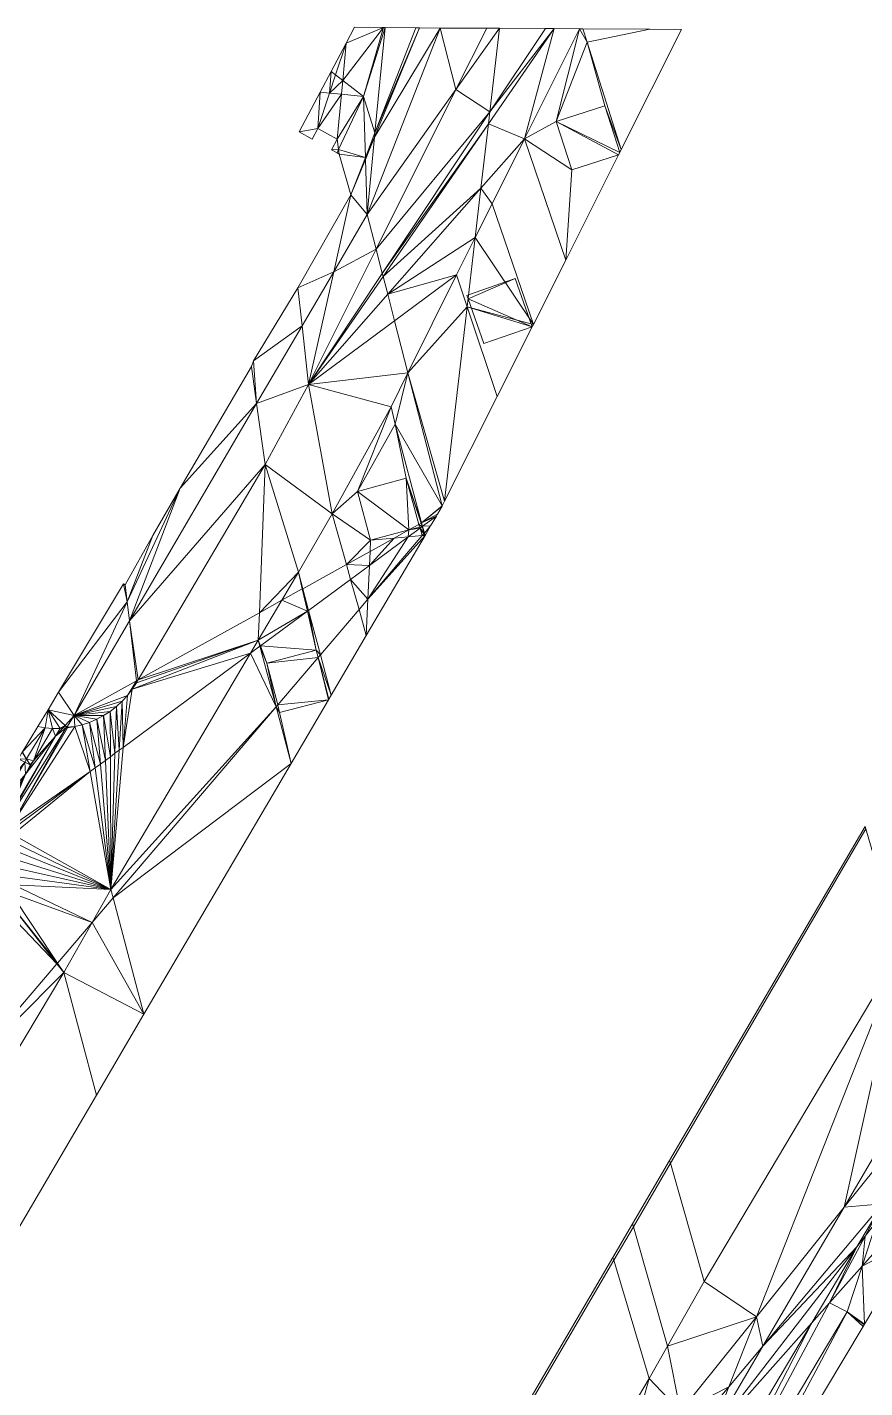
# Model space of a CAD drawing. Header units: metres. Extents: x 121627 to 121814, y 487073 to 487218.
# Drawn here: x 121745.5 to 121781.5, y 487158.8 to 487217.4 of the extents above; entities that cross this region are included whole.
import ezdxf

# ---------------------------------------------------------------- set-up
doc = ezdxf.new("R2010")
doc.units = ezdxf.units.M
doc.header["$MEASUREMENT"] = 0
for name, color, linetype, lineweight in [('BGT_OWGL_berm', 84, 'Continuous', 0), ('BGT_WGL_parkeervlak', 12, 'Continuous', 0), ('BGT_WGL_rijbaan_lokale_weg', 14, 'Continuous', 0), ('BGT_WGL_voetpad', 253, 'Continuous', 0)]:
    doc.layers.add(name, color=color, linetype=linetype, lineweight=lineweight)

msp = doc.modelspace()

# ---------------------------------------------------------------- meshes
at = {"layer": 'BGT_OWGL_berm', "linetype": 'Continuous', "lineweight": 0}
mesh = msp.add_polyface(dxfattribs=at)
corners = [(121769.256847, 487217.285218, 0.964643), (121769.399868, 487217.284085, 0.964216), (121769.589, 487216.709, 0.955932), (121768.25, 487213.296, 0.913866), (121766.881, 487212.548, 0.907746), (121768.927, 487211.206, 0.883792), (121768.659, 487207.317, 0.832234), (121770.34, 487213.973, 0.916953), (121771.052, 487212.08, 0.889429), (121770.992, 487211.961, 0.888), (121770.94, 487211.858, 0.886764)]
mesh.append_faces([[corners[k] for k in face] for face in [(2, 0, 1), (6, 5, 10)]], dxfattribs={"vtx0": -1})
mesh.append_faces([[corners[k] for k in face] for face in [(0, 3, 4), (3, 2, 7)]], dxfattribs={"vtx0": -1, "vtx1": -1})
mesh.append_faces([[corners[k] for k in face] for face in [(0, 2, 3)]], dxfattribs={"vtx0": -1, "vtx1": -1, "vtx2": -1})
mesh.append_faces([[corners[k] for k in face] for face in [(4, 3, 5), (5, 6, 4), (7, 2, 8)]], dxfattribs={"vtx0": -1, "vtx2": -1})
mesh.append_faces([[corners[k] for k in face] for face in [(8, 9, 7)]], dxfattribs={"vtx2": -1})
mesh = msp.add_polyface(dxfattribs=at)
corners = [(121770.34, 487213.973, 0.916953), (121770.992, 487211.961, 0.888), (121770.94, 487211.858, 0.886764), (121768.927, 487211.206, 0.883792), (121768.25, 487213.296, 0.913866)]
mesh.append_faces([[corners[k] for k in face] for face in [(4, 2, 3), (1, 4, 0)]], dxfattribs={"vtx0": -1})
mesh.append_faces([[corners[k] for k in face] for face in [(4, 1, 2)]], dxfattribs={"vtx0": -1, "vtx2": -1})
mesh = msp.add_polyface(dxfattribs=at)
corners = [(121763.957, 487206.692, 0.837496), (121764.76543, 487208.298885, 0.856667), (121764.418262, 487205.310321, 0.817454), (121765.497, 487209.753, 0.874125), (121767.268, 487204.547, 0.79897), (121767.218, 487204.447, 0.797769), (121765.709, 487201.444, 0.761709)]
mesh.append_faces([[corners[k] for k in face] for face in [(2, 5, 6), (4, 1, 3)]], dxfattribs={"vtx0": -1})
mesh.append_faces([[corners[k] for k in face] for face in [(4, 2, 1)]], dxfattribs={"vtx0": -1, "vtx1": -1, "vtx2": -1})
mesh.append_faces([[corners[k] for k in face] for face in [(2, 4, 5)]], dxfattribs={"vtx0": -1, "vtx2": -1})
mesh.append_faces([[corners[k] for k in face] for face in [(0, 1, 2)]], dxfattribs={"vtx1": -1})
mesh = msp.add_polyface(dxfattribs=at)
corners = [(121764.458869, 487205.659884, 0.82204), (121764.408, 487205.806, 0.824166), (121764.478702, 487205.830614, 0.82428), (121766.479, 487206.527, 0.827886), (121767.218, 487204.447, 0.797769), (121765.129, 487203.735, 0.794208)]
mesh.append_faces([[corners[k] for k in face] for face in [(4, 0, 3), (3, 0, 2)]], dxfattribs={"vtx0": -1, "vtx1": -1})
mesh.append_faces([[corners[k] for k in face] for face in [(5, 0, 4)]], dxfattribs={"vtx1": -1})
mesh.append_faces([[corners[k] for k in face] for face in [(0, 1, 2)]], dxfattribs={"vtx2": -1})
mesh = msp.add_polyface(dxfattribs=at)
corners = [(121764.408, 487205.806, 0.824166), (121764.478702, 487205.830614, 0.82428), (121764.458869, 487205.659884, 0.82204), (121766.479, 487206.527, 0.827886), (121767.218, 487204.447, 0.797769), (121765.129, 487203.735, 0.794208)]
mesh.append_faces([[corners[k] for k in face] for face in [(4, 2, 3), (3, 2, 1)]], dxfattribs={"vtx0": -1, "vtx1": -1})
mesh.append_faces([[corners[k] for k in face] for face in [(0, 1, 2), (5, 2, 4)]], dxfattribs={"vtx1": -1})
mesh = msp.add_polyface(dxfattribs=at)
corners = [(121761.139, 487201.008, 0.787525), (121759.694, 487197.364, 0.781657), (121758.6, 487196.401, 0.793883), (121760.261, 487195.262, 0.751177), (121759.762539, 487192.271384, 0.732762), (121759.395444, 487193.575392, 0.756768), (121760.211523, 487194.177994, 0.745656), (121760.144949, 487192.71942, 0.729555), (121760.074, 487191.165, 0.800661), (121759.215697, 487194.213897, 0.761671), (121760.239039, 487194.780856, 0.747136), (121761.874645, 487195.406063, 0.72301), (121762.484538, 487195.460513, 0.709928), (121762.602, 487195.471, 0.715036), (121761.270096, 487195.35209, 0.732492), (121762.575999, 487195.56767, 0.709161), (121762.5719, 487195.562868, 0.709196), (121762.477439, 487195.851174, 0.714803), (121762.49605, 487195.864916, 0.714549), (121762.430348, 487195.994902, 0.716012), (121762.457102, 487196.009724, 0.715632), (121761.796, 487197.931, 0.746255), (121761.315, 487200.256, 0.77714), (121762.554376, 487195.542337, 0.709343), (121762.390871, 487195.787251, 0.715981), (121762.363, 487195.829, 0.716559), (121762.332824, 487195.940871, 0.717397), (121761.910674, 487195.706988, 0.723393)]
mesh.append_faces([[corners[k] for k in face] for face in [(0, 1, 2), (4, 7, 8), (13, 16, 15), (1, 22, 21), (27, 14, 3), (22, 1, 0)]], dxfattribs={"vtx0": -1, "vtx1": -1})
mesh.append_faces([[corners[k] for k in face] for face in [(5, 6, 7), (9, 10, 6), (3, 10, 9), (11, 12, 7), (7, 6, 11), (7, 12, 13), (14, 11, 6), (6, 10, 14), (14, 10, 3), (15, 16, 17), (18, 17, 19), (20, 19, 21), (16, 23, 24), (24, 17, 16), (13, 23, 16), (17, 26, 19), (25, 17, 24), (12, 11, 24), (24, 23, 12), (13, 12, 23), (27, 11, 14), (11, 27, 24)]], dxfattribs={"vtx0": -1, "vtx1": -1, "vtx2": -1})
mesh.append_faces([[corners[k] for k in face] for face in [(2, 1, 3), (7, 4, 5), (6, 5, 9), (17, 18, 15), (19, 20, 18), (21, 22, 20), (17, 25, 26), (24, 27, 25)]], dxfattribs={"vtx0": -1, "vtx2": -1})
mesh.append_faces([[corners[k] for k in face] for face in [(9, 2, 3), (13, 8, 7), (26, 21, 19)]], dxfattribs={"vtx1": -1, "vtx2": -1})
mesh = msp.add_polyface(dxfattribs=at)
corners = [(121762.332824, 487195.940871, 0.717397), (121762.363, 487195.829, 0.716559), (121761.910674, 487195.706988, 0.723393), (121760.261, 487195.262, 0.751177), (121759.694, 487197.364, 0.781657), (121761.796, 487197.931, 0.746255)]
mesh.append_faces([[corners[k] for k in face] for face in [(4, 2, 3)]], dxfattribs={"vtx0": -1})
mesh.append_faces([[corners[k] for k in face] for face in [(5, 2, 4)]], dxfattribs={"vtx0": -1, "vtx1": -1})
mesh.append_faces([[corners[k] for k in face] for face in [(2, 5, 0)]], dxfattribs={"vtx0": -1, "vtx2": -1})
mesh.append_faces([[corners[k] for k in face] for face in [(0, 1, 2)]], dxfattribs={"vtx2": -1})
mesh = msp.add_polyface(dxfattribs=at)
corners = [(121757.919, 487190.521, 0.753169), (121755.791, 487189.969, 0.794445), (121755.514405, 487190.709586, 0.809613), (121757.535969, 487192.202333, 0.782087), (121757.317311, 487193.162139, 0.788635), (121755.422, 487190.957, 0.811876), (121756.441456, 487192.676891, 0.801075), (121757.154, 487193.879, 0.798448), (121758.098684, 487190.32199, 0.74672), (121758.000501, 487190.206958, 0.747544), (121757.919, 487190.521, 0.753169), (121757.588913, 487192.241427, 0.781366), (121758.464, 487188.421, 0.855272), (121758.56, 487188.585, 0.851997), (121757.340914, 487193.175215, 0.7883), (121756.839, 487185.653, 0.910316), (121756.343, 487187.841, 0.781768), (121758.443, 487188.386, 0.855946), (121755.492433, 487190.693362, 0.809912), (121756.258649, 487188.166181, 0.762156), (121756.189295, 487188.084925, 0.762737)]
mesh.append_faces([[corners[k] for k in face] for face in [(15, 16, 17)]], dxfattribs={"vtx0": -1})
mesh.append_faces([[corners[k] for k in face] for face in [(6, 3, 5), (10, 8, 9), (8, 10, 11), (14, 4, 7), (18, 1, 20)]], dxfattribs={"vtx0": -1, "vtx1": -1})
mesh.append_faces([[corners[k] for k in face] for face in [(2, 3, 0), (5, 3, 2), (3, 6, 4), (11, 10, 3), (11, 3, 4), (1, 18, 2)]], dxfattribs={"vtx0": -1, "vtx1": -1, "vtx2": -1})
mesh.append_faces([[corners[k] for k in face] for face in [(4, 6, 7), (9, 8, 13), (4, 14, 11), (20, 1, 19), (20, 19, 16), (16, 15, 20), (2, 18, 5)]], dxfattribs={"vtx0": -1, "vtx2": -1})
mesh.append_faces([[corners[k] for k in face] for face in [(0, 1, 2)]], dxfattribs={"vtx1": -1, "vtx2": -1})
mesh.append_faces([[corners[k] for k in face] for face in [(13, 12, 9)]], dxfattribs={"vtx2": -1})
mesh = msp.add_polyface(dxfattribs=at)
corners = [(121758.000501, 487190.206958, 0.747544), (121756.258649, 487188.166181, 0.762156), (121755.791, 487189.969, 0.794445), (121757.919, 487190.521, 0.753169), (121758.443, 487188.386, 0.855946), (121756.343, 487187.841, 0.781768), (121758.464, 487188.421, 0.855272)]
mesh.append_faces([[corners[k] for k in face] for face in [(1, 4, 5)]], dxfattribs={"vtx0": -1})
mesh.append_faces([[corners[k] for k in face] for face in [(0, 4, 1)]], dxfattribs={"vtx0": -1, "vtx1": -1, "vtx2": -1})
mesh.append_faces([[corners[k] for k in face] for face in [(0, 1, 2)]], dxfattribs={"vtx0": -1, "vtx2": -1})
mesh.append_faces([[corners[k] for k in face] for face in [(6, 4, 0)]], dxfattribs={"vtx1": -1})
mesh.append_faces([[corners[k] for k in face] for face in [(2, 3, 0)]], dxfattribs={"vtx2": -1})
mesh = msp.add_polyface(dxfattribs=at)
corners = [(121749.167877, 487179.858542, 0.821638), (121748.266769, 487178.802791, 0.829197), (121749.071, 487180.222, 0.828206), (121750.501, 487174.857, 1.125005), (121748.451, 487171.365, 1.194449), (121747.044, 487176.645, 0.874208)]
mesh.append_faces([[corners[k] for k in face] for face in [(0, 1, 2), (5, 3, 4)]], dxfattribs={"vtx0": -1})
mesh.append_faces([[corners[k] for k in face] for face in [(1, 3, 5)]], dxfattribs={"vtx0": -1, "vtx1": -1})
mesh.append_faces([[corners[k] for k in face] for face in [(0, 3, 1)]], dxfattribs={"vtx1": -1, "vtx2": -1})
mesh = msp.add_polyface(dxfattribs=at)
corners = [(121770.73156, 487164.261499, 1.651256), (121770.696, 487164.381, 1.346707), (121771.539, 487165.822, 1.342899), (121771.573137, 487165.702417, 1.643482), (121772.249, 487159.162, 1.402336), (121773.04, 487160.564, 1.396484)]
mesh.append_faces([[corners[k] for k in face] for face in [(0, 1, 2, 3), (4, 0, 3, 5)]])
at = {"layer": 'BGT_WGL_parkeervlak', "linetype": 'Continuous', "lineweight": 0}
mesh = msp.add_polyface(dxfattribs=at)
corners = [(121769.589, 487216.709, 0.955932), (121769.399868, 487217.284085, 0.964216), (121772.276683, 487217.261299, 0.955619), (121773.648972, 487217.250429, 0.951518), (121771.052, 487212.08, 0.889429)]
mesh.append_faces([[corners[k] for k in face] for face in [(0, 1, 2), (3, 4, 0, 2)]], dxfattribs={"vtx2": -1})
mesh = msp.add_polyface(dxfattribs=at)
corners = [(121766.881, 487212.548, 0.907746), (121768.659, 487207.317, 0.832234), (121767.268, 487204.547, 0.79897), (121765.497, 487209.753, 0.874125)]
mesh.append_faces([[corners[k] for k in face] for face in [(0, 1, 2, 3)]])
mesh = msp.add_polyface(dxfattribs=at)
corners = [(121762.575999, 487195.56767, 0.709161), (121762.49605, 487195.864916, 0.714549), (121763.091357, 487196.304498, 0.706443), (121762.841135, 487195.878307, 0.706937), (121762.602, 487195.471, 0.715036), (121762.457102, 487196.009724, 0.715632), (121763.140626, 487196.388415, 0.705924), (121761.315, 487200.256, 0.77714), (121761.139, 487201.008, 0.787525), (121761.865548, 487202.473472, 0.787071), (121763.345076, 487196.738105, 0.705214), (121763.34, 487196.728, 0.705219), (121763.445747, 487196.938513, 0.707606), (121763.957, 487206.692, 0.837496), (121764.418262, 487205.310321, 0.817454), (121765.709, 487201.444, 0.761709)]
mesh.append_faces([[corners[k] for k in face] for face in [(0, 3, 4), (9, 7, 8), (14, 9, 13), (12, 14, 15)]], dxfattribs={"vtx0": -1})
mesh.append_faces([[corners[k] for k in face] for face in [(7, 10, 5)]], dxfattribs={"vtx0": -1, "vtx1": -1})
mesh.append_faces([[corners[k] for k in face] for face in [(10, 7, 9), (12, 9, 14)]], dxfattribs={"vtx0": -1, "vtx1": -1, "vtx2": -1})
mesh.append_faces([[corners[k] for k in face] for face in [(1, 2, 3), (3, 0, 1), (5, 6, 2), (2, 1, 5), (5, 10, 11), (5, 11, 6), (9, 12, 10)]], dxfattribs={"vtx0": -1, "vtx2": -1})
mesh = msp.add_polyface(dxfattribs=at)
corners = [(121759.762539, 487192.271384, 0.732762), (121758.098684, 487190.32199, 0.74672), (121757.588913, 487192.241427, 0.781366), (121759.395444, 487193.575392, 0.756768), (121758.56, 487188.585, 0.851997), (121760.074, 487191.165, 0.800661), (121757.340914, 487193.175215, 0.7883), (121759.215697, 487194.213897, 0.761671), (121757.154, 487193.879, 0.798448), (121758.6, 487196.401, 0.793883)]
mesh.append_faces([[corners[k] for k in face] for face in [(0, 1, 2, 3), (3, 2, 6, 7)]], dxfattribs={"vtx0": -1, "vtx2": -1})
mesh.append_faces([[corners[k] for k in face] for face in [(4, 1, 0, 5)]], dxfattribs={"vtx1": -1})
mesh.append_faces([[corners[k] for k in face] for face in [(6, 8, 9, 7)]], dxfattribs={"vtx3": -1})
mesh = msp.add_polyface(dxfattribs=at)
corners = [(121749.167877, 487179.858542, 0.821638), (121749.071, 487180.222, 0.828206), (121755.090394, 487190.396492, 0.815386), (121755.492433, 487190.693362, 0.809912), (121756.189295, 487188.084925, 0.762737), (121750.501, 487174.857, 1.125005), (121756.839, 487185.653, 0.910316), (121755.422, 487190.957, 0.811876)]
mesh.append_faces([[corners[k] for k in face] for face in [(4, 2, 3), (1, 4, 0)]], dxfattribs={"vtx0": -1, "vtx1": -1})
mesh.append_faces([[corners[k] for k in face] for face in [(4, 1, 2), (0, 4, 6)]], dxfattribs={"vtx0": -1, "vtx2": -1})
mesh.append_faces([[corners[k] for k in face] for face in [(6, 5, 0), (2, 7, 3)]], dxfattribs={"vtx2": -1})
mesh = msp.add_polyface(dxfattribs=at)
corners = [(121747.044, 487176.645, 0.874208), (121748.451, 487171.365, 1.194449), (121742.941, 487161.978, 1.381157), (121741.512, 487167.391, 1.053492)]
mesh.append_faces([[corners[k] for k in face] for face in [(0, 1, 2, 3)]])
mesh = msp.add_polyface(dxfattribs=at)
corners = [(121771.573137, 487165.702417, 1.643482), (121771.539, 487165.822, 1.342899), (121773.134, 487168.55, 1.333069), (121773.167587, 487168.432377, 1.628754), (121773.04, 487160.564, 1.396484), (121774.622, 487163.339, 1.383895)]
mesh.append_faces([[corners[k] for k in face] for face in [(0, 1, 2, 3), (4, 0, 3, 5)]])
mesh = msp.add_polyface(dxfattribs=at)
corners = [(121770.73156, 487164.261499, 1.651256), (121767.215364, 487158.241196, 1.683737), (121767.178, 487158.368, 1.361639), (121770.696, 487164.381, 1.346707), (121772.249, 487159.162, 1.402336), (121768.707, 487153.179, 1.437541)]
mesh.append_faces([[corners[k] for k in face] for face in [(0, 1, 2, 3), (4, 5, 1, 0)]])
at = {"layer": 'BGT_WGL_rijbaan_lokale_weg', "linetype": 'Continuous', "lineweight": 0}
mesh = msp.add_polyface(dxfattribs=at)
corners = [(121745.086552, 487185.846432, 0.937661), (121745.091313, 487185.854268, 0.937603), (121745.366469, 487185.711597, 0.938492), (121745.364342, 487185.708039, 0.938518), (121744.017, 487184.086, 0.951901), (121744.233909, 487183.817032, 0.953801), (121745.257653, 487186.128057, 0.941491), (121745.441095, 487185.836433, 0.940255), (121745.274738, 487186.156178, 0.941397), (121745.932, 487187.238, 0.937693), (121746.248002, 487187.186241, 0.935717), (121745.448794, 487185.849312, 0.940212), (121760.494724, 487207.787449, 0.862914), (121760.763584, 487206.745217, 0.848038), (121757.587, 487201.972, 0.865188), (121763.935961, 487214.669921, 0.945092), (121765.8125, 487217.3125, 0.974936), (121765.393032, 487213.701544, 0.927556), (121765.25725, 487217.3125, 0.97687), (121767.785728, 487217.29687, 0.969039), (121760.796038, 487206.619412, 0.846243), (121765.333725, 487213.191007, 0.920857), (121768.16674, 487217.293853, 0.967901), (121760.99461, 487205.84965, 0.835257), (121765.011964, 487210.421152, 0.884514), (121769.256847, 487217.285218, 0.964643), (121766.881, 487212.548, 0.907746), (121761.287564, 487204.714019, 0.819049), (121764.76543, 487208.298885, 0.856667), (121763.957, 487206.692, 0.837496), (121765.497, 487209.753, 0.874125), (121755.468319, 487192.137746, 0.814897), (121756.441456, 487192.676891, 0.801075), (121755.422, 487190.957, 0.811876), (121755.719, 487198.528, 0.86936), (121761.865548, 487202.473472, 0.787071), (121761.139, 487201.008, 0.787525), (121758.6, 487196.401, 0.793883), (121757.154, 487193.879, 0.798448), (121750.183, 487189.127, 0.889704), (121750.255137, 487189.2495, 0.888942), (121749.999391, 487188.843266, 0.891732), (121755.422, 487190.957, 0.811876), (121749.599543, 487186.341982, 0.890151), (121755.090394, 487190.396492, 0.815386), (121749.071, 487180.222, 0.828206), (121749.792485, 487188.576045, 0.894185), (121749.435711, 487186.221006, 0.892382), (121749.56376, 487188.327243, 0.897045), (121749.071, 487180.222, 0.828206), (121749.252534, 487186.085746, 0.894876), (121749.31485, 487188.098638, 0.900292), (121749.053506, 487185.938781, 0.897586), (121749.047529, 487187.89186, 0.903902), (121748.842733, 487185.783144, 0.900456), (121748.763708, 487187.708386, 0.907849), (121748.624701, 487185.622147, 0.903425), (121748.465412, 487187.549526, 0.912107), (121748.404027, 487185.459199, 0.90643), (121748.15477, 487187.416414, 0.916643), (121748.185202, 487185.297615, 0.909409), (121747.834, 487187.31, 0.921426), (121744.848, 487182.586, 0.951864), (121744.779815, 487182.783037, 0.955778), (121747.522815, 487187.234499, 0.926155), (121744.735001, 487182.912535, 0.956906), (121747.206588, 487187.184131, 0.931044), (121744.426806, 487183.530354, 0.955854), (121745.402948, 487185.185699, 0.942485), (121744.536411, 487183.332511, 0.957287), (121746.68987, 487186.820683, 0.932852), (121745.740315, 487185.757806, 0.938374), (121746.567132, 487187.159925, 0.933729), (121746.887345, 487187.15922, 0.931744), (121744.594253, 487183.228103, 0.958821), (121745.59375, 487185.59375, 0.939226), (121747.000179, 487187.168025, 0.931047), (121744.618821, 487183.17302, 0.95959), (121747.151538, 487187.179835, 0.931909), (121744.936369, 487182.231508, 0.945596), (121744.992038, 487181.870435, 0.939984), (121745.014544, 487181.505788, 0.935077), (121749.071, 487180.222, 0.828206), (121749.071, 487180.222, 0.828206), (121745.0037, 487181.140609, 0.930915), (121744.959594, 487180.777941, 0.927532), (121744.882596, 487180.420808, 0.924957), (121744.773347, 487180.072185, 0.923211), (121748.266769, 487178.802791, 0.829197), (121746.773507, 487177.053266, 0.841724), (121747.044, 487176.645, 0.874208), (121744.632758, 487179.734978, 0.922309), (121746.748382, 487177.023831, 0.841934), (121744.462, 487179.412, 0.922258), (121742.716772, 487172.300344, 0.875754), (121741.512, 487167.391, 1.053492), (121734.927219, 487163.174003, 0.941098), (121725.953234, 487147.891057, 1.267726), (121726.018976, 487147.534696, 1.287231), (121725.339, 487146.845, 1.299957), (121731.474851, 487153.068558, 1.260511), (121732.820123, 487159.58556, 1.012437), (121738.705, 487162.588, 1.14961), (121735.413, 487157.063, 1.257166), (121728.754105, 487152.661019, 1.008283), (121728.647638, 487150.200932, 1.142684), (121726.920824, 487142.646174, 1.554799), (121724.141, 487137.964, 1.69812), (121721.178, 487139.73, 1.519706), (121730.61143, 487148.88582, 1.419729), (121733.855, 487154.386, 1.31105), (121728.430748, 487145.189402, 1.416478), (121728.554, 487145.397, 1.41674)]
mesh.append_faces([[corners[k] for k in face] for face in [(26, 22, 25), (108, 106, 107)]], dxfattribs={"vtx0": -1})
mesh.append_faces([[corners[k] for k in face] for face in [(12, 13, 14), (29, 23, 28), (36, 14, 35), (14, 37, 34), (35, 27, 29), (44, 41, 33), (41, 43, 46), (65, 60, 63), (67, 68, 69), (5, 68, 67), (76, 70, 73), (78, 70, 76), (81, 83, 84), (84, 45, 85), (85, 45, 86), (88, 86, 45), (93, 94, 96), (97, 98, 99), (102, 96, 95), (96, 103, 101), (99, 106, 108), (112, 105, 109)]], dxfattribs={"vtx0": -1, "vtx1": -1})
mesh.append_faces([[corners[k] for k in face] for face in [(1, 2, 3), (7, 2, 1), (10, 11, 8), (11, 7, 6), (17, 15, 16), (12, 17, 13), (14, 13, 20), (13, 17, 21), (21, 20, 13), (22, 21, 17), (14, 20, 23), (20, 21, 24), (24, 23, 20), (21, 26, 24), (26, 21, 22), (14, 23, 27), (28, 23, 24), (23, 29, 27), (35, 14, 27), (34, 38, 31), (40, 31, 33), (43, 41, 44), (45, 47, 43), (43, 47, 48), (49, 50, 47), (47, 50, 51), (45, 52, 50), (50, 52, 53), (45, 54, 52), (52, 54, 55), (45, 56, 54), (54, 56, 57), (45, 58, 56), (56, 58, 59), (45, 60, 58), (58, 60, 61), (60, 45, 62), (64, 60, 65), (70, 71, 72), (70, 68, 71), (74, 68, 70), (2, 75, 3), (68, 3, 75), (68, 5, 3), (7, 75, 2), (11, 71, 75), (71, 11, 10), (11, 75, 7), (71, 68, 75), (70, 78, 77), (87, 88, 89), (89, 92, 91), (90, 92, 89), (92, 94, 93), (94, 92, 90), (95, 96, 94), (101, 103, 100), (100, 105, 104), (105, 98, 97), (106, 99, 98), (109, 105, 100), (98, 105, 111)]], dxfattribs={"vtx0": -1, "vtx1": -1, "vtx2": -1})
mesh.append_faces([[corners[k] for k in face] for face in [(3, 0, 1), (3, 5, 4), (17, 12, 15), (17, 16, 19), (17, 19, 22), (24, 26, 30), (31, 32, 33), (14, 36, 37), (34, 37, 38), (31, 38, 32), (33, 39, 40), (43, 44, 45), (60, 64, 61), (68, 74, 69), (71, 10, 72), (70, 77, 74), (88, 87, 86), (89, 88, 90), (96, 102, 103), (100, 103, 110), (105, 112, 111)]], dxfattribs={"vtx0": -1, "vtx2": -1})
mesh.append_faces([[corners[k] for k in face] for face in [(18, 16, 15)]], dxfattribs={"vtx1": -1})
mesh.append_faces([[corners[k] for k in face] for face in [(4, 0, 3), (1, 6, 7), (6, 8, 11), (30, 28, 24), (40, 34, 31), (41, 39, 42), (48, 46, 43), (51, 48, 47), (53, 51, 50), (55, 53, 52), (57, 55, 54), (59, 57, 56), (61, 59, 58), (62, 63, 60), (66, 64, 65), (72, 73, 70), (78, 66, 65), (65, 77, 78), (79, 62, 45), (80, 79, 45), (81, 80, 82), (91, 87, 89), (93, 91, 92), (90, 95, 94), (104, 101, 100), (97, 104, 105), (110, 109, 100), (111, 106, 98)]], dxfattribs={"vtx1": -1, "vtx2": -1})
mesh.append_faces([[corners[k] for k in face] for face in [(8, 9, 10)]], dxfattribs={"vtx2": -1})
mesh = msp.add_polyface(dxfattribs=at)
corners = [(121804.530543, 487213.528404, 1.108062), (121805.31677, 487215.324747, 1.118936), (121802.921688, 487204.52752, 0.997344), (121799.722397, 487199.068722, 0.983847), (121805.906, 487216.671, 1.127159), (121806.106638, 487217.03125, 1.128333), (121806.570313, 487217.03125, 1.117264), (121803.222622, 487205.040989, 0.998661), (121804.495752, 487207.21327, 1.009329), (121807.023438, 487217.03125, 1.109201), (121804.674339, 487207.517985, 1.010647), (121807.36845, 487212.114819, 1.067937), (121796.644162, 487195.509876, 1.012258), (121794.775051, 487190.627303, 0.977878), (121793.717, 487188.822, 0.987872), (121800.733567, 487204.853206, 1.061867), (121795.307842, 487191.536378, 0.978446), (121808.875, 487217, 1.121061), (121808.456398, 487213.971131, 1.091503), (121810.231556, 487217, 1.134088), (121805.129018, 487215.328216, 1.123523), (121805.434739, 487215.856565, 1.124925), (121801.616, 487209.257, 1.127047), (121802.475084, 487210.741673, 1.119512), (121804.69782, 487214.583017, 1.122817), (121795.036928, 487198.0626, 1.188291), (121790.998894, 487186.319489, 1.078218), (121784.917, 487180.72, 1.281297), (121786.95, 487184.273, 1.264719), (121791.726, 487192.429, 1.219951), (121801.577725, 487209.191874, 1.127414), (121792.528401, 487187.727679, 1.027789), (121800.247834, 487206.929042, 1.138357), (121792.279685, 487187.49869, 1.035409), (121777.145018, 487160.552612, 1.12529), (121775.68395, 487158.812756, 1.162988), (121776.86948, 487161.815508, 1.199214), (121780.652999, 487166.536717, 1.110652), (121774.774, 487156.508, 1.133011), (121783.103, 487177.604, 1.297744), (121789.223767, 487181.157199, 1.02983), (121791.127237, 487184.404242, 1.012364), (121790.739327, 487183.742524, 1.015508), (121774.229294, 487157.080535, 1.200521), (121773.602715, 487157.739125, 1.275679), (121773.04, 487160.564, 1.396484), (121774.622, 487163.339, 1.383895), (121772.249, 487159.162, 1.402336), (121772.872166, 487155.464452, 1.235537), (121770.922499, 487154.394658, 1.338415), (121768.707, 487153.179, 1.437541), (121763.798947, 487144.659962, 1.469643), (121763.936, 487145.039, 1.475171), (121765.296535, 487147.374382, 1.470103), (121765.537981, 487140.760659, 1.163436), (121761.037598, 487137.023115, 1.350536), (121759.615452, 487130.662794, 1.296017), (121758.613136, 487130.317966, 1.348387), (121757.43889, 487126.951771, 1.574519), (121757.396068, 487126.952015, 1.575923), (121757.327, 487126.761, 1.579922), (121767.072, 487150.422, 1.453938), (121763.919, 487145.094, 1.478769), (121765.189285, 487147.240552, 1.472613), (121767.072, 487150.422, 1.453938), (121763.518423, 487144.325912, 1.476881), (121759.96822, 487136.135002, 1.394995), (121761.124, 487140.237, 1.484487), (121758.298735, 487130.209802, 1.364814), (121757.380845, 487126.952102, 1.576422), (121757.538904, 487134.117467, 1.495992), (121756.118, 487131.668, 1.527211), (121756.828, 487132.904, 1.511876), (121756.619603, 487129.632129, 1.452545), (121757.279774, 487126.952677, 1.579737), (121755.808, 487131.155, 1.534492), (121754.480319, 487128.896149, 1.564319), (121753.351155, 487126.975047, 1.708572), (121752.771, 487125.988, 1.736572), (121755.836, 487124.207, 1.652038), (121755.814, 487124.193, 1.652887)]
mesh.append_faces([[corners[k] for k in face] for face in [(6, 4, 5), (77, 80, 78)]], dxfattribs={"vtx0": -1})
mesh.append_faces([[corners[k] for k in face] for face in [(2, 1, 7), (7, 6, 8), (10, 9, 11), (28, 26, 27), (29, 26, 28), (38, 35, 34), (27, 40, 39), (37, 39, 40), (45, 44, 47), (60, 59, 58), (64, 53, 63), (67, 66, 70), (79, 77, 60), (80, 77, 79)]], dxfattribs={"vtx0": -1, "vtx1": -1})
mesh.append_faces([[corners[k] for k in face] for face in [(0, 1, 2), (7, 1, 6), (6, 1, 4), (15, 0, 3), (12, 15, 16), (1, 0, 20), (12, 14, 22), (0, 15, 24), (15, 12, 23), (14, 31, 30), (33, 26, 25), (31, 33, 32), (34, 35, 36), (39, 37, 36), (26, 40, 27), (26, 33, 42), (33, 31, 41), (35, 43, 44), (44, 36, 35), (38, 43, 35), (44, 45, 36), (48, 49, 44), (44, 43, 48), (38, 48, 43), (47, 44, 49), (48, 53, 49), (53, 51, 52), (51, 53, 48), (48, 54, 51), (51, 54, 55), (56, 57, 55), (58, 59, 57), (49, 53, 61), (63, 53, 52), (55, 65, 51), (67, 55, 66), (57, 68, 66), (66, 55, 57), (59, 69, 68), (68, 57, 59), (60, 69, 59), (68, 70, 66), (71, 68, 73), (69, 74, 73), (73, 68, 69), (60, 74, 69), (76, 73, 74), (60, 77, 74)]], dxfattribs={"vtx0": -1, "vtx1": -1, "vtx2": -1})
mesh.append_faces([[corners[k] for k in face] for face in [(12, 13, 14), (26, 29, 25), (36, 37, 34), (36, 46, 39), (36, 45, 46), (49, 50, 47), (55, 54, 56), (57, 56, 58), (55, 67, 65), (68, 71, 72), (68, 72, 70), (73, 76, 75), (74, 77, 76)]], dxfattribs={"vtx0": -1, "vtx2": -1})
mesh.append_faces([[corners[k] for k in face] for face in [(19, 18, 17)]], dxfattribs={"vtx1": -1})
mesh.append_faces([[corners[k] for k in face] for face in [(2, 3, 0), (6, 9, 10), (10, 8, 6), (3, 16, 15), (16, 13, 12), (18, 11, 9), (9, 17, 18), (20, 21, 1), (21, 4, 1), (22, 23, 12), (24, 20, 0), (23, 24, 15), (30, 22, 14), (25, 32, 33), (32, 30, 31), (14, 41, 31), (42, 40, 26), (41, 42, 33), (38, 54, 48), (61, 50, 49), (65, 52, 51), (75, 71, 73)]], dxfattribs={"vtx1": -1, "vtx2": -1})
mesh.append_faces([[corners[k] for k in face] for face in [(52, 62, 63)]], dxfattribs={"vtx2": -1})
at = {"layer": 'BGT_WGL_voetpad', "linetype": 'Continuous', "lineweight": 0}
mesh = msp.add_polyface(dxfattribs=at)
corners = [(121745.932, 487187.238, 0.937693), (121746.37, 487187.959, 0.935226), (121747.101514, 487187.281453, 0.930458), (121747.000179, 487187.168025, 0.931047), (121746.887345, 487187.15922, 0.931744), (121746.567132, 487187.159925, 0.933729), (121746.248002, 487187.186241, 0.935717), (121747.151538, 487187.179835, 0.931909), (121747.173579, 487187.214705, 0.931668), (121747.206588, 487187.184131, 0.931044), (121760.494724, 487207.787449, 0.862914), (121757.587, 487201.972, 0.865188), (121758.671056, 487206.823193, 0.889244), (121760.109375, 487209.28125, 0.884233), (121760.036476, 487211.65776, 0.936946), (121759.41, 487210.13, 0.92954), (121763.935961, 487214.669921, 0.945092), (121760.429237, 487212.615571, 0.951794), (121763.25, 487217.3125, 0.983863), (121765.25725, 487217.3125, 0.97687), (121762.360085, 487217.324248, 1.007823), (121760.034039, 487211.737199, 0.938708), (121759.41, 487210.13, 0.92954), (121760.447004, 487212.800782, 0.955547), (121762.204164, 487217.326306, 1.012021), (121759.004955, 487214.468016, 0.999125), (121759.953125, 487214.375, 0.997216), (121758.883646, 487212.087187, 0.991292), (121758.825, 487212.526, 0.992872), (121759.059785, 487215.059716, 1.000993), (121758.91, 487211.89, 0.986119), (121760.882813, 487217.34375, 1.047597), (121759.564746, 487217.351919, 1.039398), (121760.8125, 487217.34375, 1.04847), (121759.209, 487216.67, 1.026458), (121757.984, 487212.989, 0.995849), (121758.492918, 487214.518247, 1.000155), (121758.751698, 487215.295854, 1.002295), (121758.815531, 487211.941477, 0.990914), (121758.576, 487212.072, 0.991758), (121757.308979, 487204.495434, 0.893989), (121757.129, 487206.129, 0.93533), (121755.719, 487198.528, 0.86936), (121755.352294, 487201.151502, 0.900805), (121755.129, 487202.749, 0.943093), (121755.219, 487202.979, 0.944378), (121752.064312, 487197.499369, 0.953514), (121749.77534, 487192.602836, 0.940834), (121749.689, 487193.339, 0.943464), (121750.879, 487195.469, 0.948654), (121750.173911, 487189.204498, 0.890096), (121750.255137, 487189.2495, 0.888942), (121750.183, 487189.127, 0.889704), (121749.871305, 487191.78461, 0.919898), (121757.177, 487212.843, 0.996713), (121758.087608, 487214.558008, 1.000971), (121757.736, 487212.535, 0.994733), (121758.558147, 487215.444205, 1.003114), (121747.492188, 487187.71875, 0.928186), (121746.822993, 487188.715756, 0.932677), (121749.615, 487193.38, 0.943727), (121749.999391, 487188.843266, 0.891732), (121749.792485, 487188.576045, 0.894185), (121749.56376, 487188.327243, 0.897045), (121749.31485, 487188.098638, 0.900292), (121749.047529, 487187.89186, 0.903902), (121748.763708, 487187.708386, 0.907849), (121748.465412, 487187.549526, 0.912107), (121748.15477, 487187.416414, 0.916643), (121747.834, 487187.31, 0.921426), (121747.522815, 487187.234499, 0.926155)]
mesh.append_faces([[corners[k] for k in face] for face in [(1, 6, 0), (33, 34, 32), (54, 35, 56)]], dxfattribs={"vtx0": -1})
mesh.append_faces([[corners[k] for k in face] for face in [(7, 8, 9), (30, 21, 22), (24, 23, 31), (45, 43, 44), (51, 53, 42), (34, 37, 57), (60, 47, 59)]], dxfattribs={"vtx0": -1, "vtx1": -1})
mesh.append_faces([[corners[k] for k in face] for face in [(2, 4, 1), (2, 8, 7), (12, 13, 10), (13, 12, 15), (15, 14, 13), (17, 13, 14), (16, 13, 18), (18, 13, 17), (21, 14, 22), (17, 14, 21), (21, 23, 17), (20, 17, 23), (26, 27, 28), (28, 25, 26), (29, 26, 25), (21, 27, 26), (21, 30, 27), (23, 21, 26), (26, 31, 23), (29, 33, 26), (34, 33, 29), (35, 36, 25), (36, 37, 29), (29, 25, 36), (34, 29, 37), (11, 40, 12), (12, 40, 41), (43, 40, 11), (43, 45, 40), (42, 53, 43), (53, 51, 50), (46, 53, 47), (53, 46, 43), (35, 55, 36), (57, 37, 36), (59, 47, 58), (58, 2, 1), (50, 62, 58), (58, 70, 8), (53, 50, 58), (47, 53, 58), (2, 58, 8)]], dxfattribs={"vtx0": -1, "vtx1": -1, "vtx2": -1})
mesh.append_faces([[corners[k] for k in face] for face in [(1, 4, 5), (1, 5, 6), (17, 20, 18), (23, 24, 20), (26, 33, 31), (25, 28, 35), (27, 38, 39), (40, 45, 41), (47, 48, 49), (50, 51, 52), (43, 46, 44), (35, 54, 55), (36, 55, 57), (47, 60, 48), (50, 61, 62), (58, 62, 63), (58, 63, 64), (58, 64, 65), (58, 65, 66), (58, 66, 67), (58, 67, 68), (58, 68, 69), (58, 69, 70), (8, 70, 9)]], dxfattribs={"vtx0": -1, "vtx2": -1})
mesh.append_faces([[corners[k] for k in face] for face in [(3, 4, 2), (7, 3, 2), (10, 11, 12), (16, 10, 13), (39, 28, 27), (30, 38, 27), (41, 22, 12), (11, 42, 43), (49, 46, 47), (1, 59, 58), (52, 61, 50)]], dxfattribs={"vtx1": -1, "vtx2": -1})
mesh.append_faces([[corners[k] for k in face] for face in [(18, 19, 16)]], dxfattribs={"vtx2": -1})
mesh = msp.add_polyface(dxfattribs=at)
corners = [(121780.652999, 487166.536717, 1.110652), (121786.859375, 487174.28125, 0.965379), (121782.296875, 487166.6875, 0.992363), (121777.145018, 487160.552612, 1.12529), (121781.192735, 487164.827638, 0.996993), (121789.223767, 487181.157199, 1.02983), (121781.552162, 487165.293508, 1.000942), (121782.053313, 487165.943075, 1.021946), (121782.494411, 487166.514804, 0.993301), (121788.953125, 487176.40625, 1.054426), (121787.878, 487174.252, 1.043257), (121786.789, 487172.376, 1.032543), (121786.096, 487171.183, 1.025726), (121789.026293, 487176.296173, 1.054683), (121789.031676, 487176.305756, 1.054735), (121792.25, 487184.03125, 0.931432), (121789.034454, 487176.310702, 1.054694), (121789.993609, 487178.018175, 1.040033), (121787.878, 487174.252, 1.043257), (121789.729663, 487175.237998, 1.057158), (121788.829, 487173.699, 1.048321), (121789.788161, 487175.337954, 1.057716), (121789.818424, 487175.389667, 1.057277), (121792.074234, 487179.244255, 1.023809), (121780.020053, 487162.425631, 1.018592), (121781.418643, 487164.003262, 1.099032), (121782.898, 487165.672, 1.010952), (121783.086629, 487165.997057, 0.996116), (121783.729, 487165.189, 1.007082), (121781.528976, 487161.508503, 1.176565)]
mesh.append_faces([[corners[k] for k in face] for face in [(5, 1, 0), (22, 17, 23), (27, 8, 12), (28, 25, 26), (29, 25, 28)]], dxfattribs={"vtx0": -1, "vtx1": -1})
mesh.append_faces([[corners[k] for k in face] for face in [(0, 1, 2), (3, 2, 4), (4, 2, 6), (6, 2, 7), (7, 2, 8), (9, 10, 2), (2, 12, 8), (13, 10, 9), (13, 9, 14), (1, 15, 9), (2, 1, 9), (16, 9, 17), (14, 9, 16), (18, 13, 19), (13, 14, 21), (17, 22, 16), (14, 16, 22), (4, 6, 24), (25, 24, 6), (6, 7, 25), (8, 26, 7), (7, 26, 25)]], dxfattribs={"vtx0": -1, "vtx1": -1, "vtx2": -1})
mesh.append_faces([[corners[k] for k in face] for face in [(2, 3, 0), (2, 10, 11), (2, 11, 12)]], dxfattribs={"vtx0": -1, "vtx2": -1})
mesh.append_faces([[corners[k] for k in face] for face in [(21, 19, 13), (22, 21, 14), (27, 26, 8)]], dxfattribs={"vtx1": -1, "vtx2": -1})
mesh.append_faces([[corners[k] for k in face] for face in [(19, 20, 18)]], dxfattribs={"vtx2": -1})
mesh = msp.add_polyface(dxfattribs=at)
corners = [(121781.577764, 487182.831979, 1.551065), (121773.167587, 487168.432377, 1.628754), (121773.134, 487168.55, 1.333069), (121781.548, 487182.934, 1.292778), (121783.103, 487177.604, 1.297744), (121774.622, 487163.339, 1.383895)]
mesh.append_faces([[corners[k] for k in face] for face in [(0, 1, 2, 3), (4, 5, 1, 0)]])
mesh = msp.add_polyface(dxfattribs=at)
corners = [(121781.192735, 487164.827638, 0.996993), (121774.774, 487156.508, 1.133011), (121777.145018, 487160.552612, 1.12529), (121779.253217, 487161.560628, 1.005127), (121780.020053, 487162.425631, 1.018592), (121771.660309, 487148.770796, 1.036969), (121771.445313, 487146.375, 1.117376), (121770.146982, 487145.010331, 1.090673), (121781.418643, 487164.003262, 1.099032), (121780.773438, 487162.03125, 1.177398), (121772.312539, 487146.089999, 1.118718), (121772.236339, 487145.96252, 1.126458), (121781.528976, 487161.508503, 1.176565), (121781.512852, 487161.481528, 1.177805), (121781.468006, 487161.406503, 1.177508), (121771.499, 487144.729, 1.108631), (121772.229139, 487145.950476, 1.126275), (121769.278, 487142.851, 1.065592), (121768.234375, 487143, 1.051336), (121765.537981, 487140.760659, 1.163436), (121762.521321, 487133.486632, 1.184216), (121767.683, 487140.17, 1.096361), (121768.22, 487141.072, 1.083739), (121769.136612, 487142.61326, 1.062169), (121771.42, 487144.199, 1.104421), (121770.267, 487142.263, 1.076518), (121771.833, 487144.529, 1.112313), (121771.579, 487144.105, 1.10618), (121766.242, 487137.749, 1.130238), (121765.334, 487136.251, 1.151122)]
mesh.append_faces([[corners[k] for k in face] for face in [(15, 6, 16), (21, 18, 22), (22, 18, 23), (28, 20, 21), (29, 20, 28)]], dxfattribs={"vtx0": -1, "vtx1": -1})
mesh.append_faces([[corners[k] for k in face] for face in [(3, 1, 0), (4, 3, 0), (1, 3, 5), (5, 6, 7), (6, 3, 4), (3, 6, 5), (4, 8, 9), (9, 6, 4), (8, 12, 9), (10, 6, 9), (7, 15, 17), (15, 7, 6), (5, 18, 19), (18, 20, 19), (5, 7, 18), (21, 20, 18), (18, 7, 17), (17, 15, 24)]], dxfattribs={"vtx0": -1, "vtx1": -1, "vtx2": -1})
mesh.append_faces([[corners[k] for k in face] for face in [(0, 1, 2), (9, 14, 10), (24, 15, 26)]], dxfattribs={"vtx0": -1, "vtx2": -1})
mesh.append_faces([[corners[k] for k in face] for face in [(10, 11, 6), (12, 13, 9), (13, 14, 9), (11, 16, 6), (19, 1, 5), (17, 23, 18)]], dxfattribs={"vtx1": -1, "vtx2": -1})
mesh.append_faces([[corners[k] for k in face] for face in [(24, 25, 17), (26, 27, 24)]], dxfattribs={"vtx2": -1})

doc.saveas('drawing.dxf')
